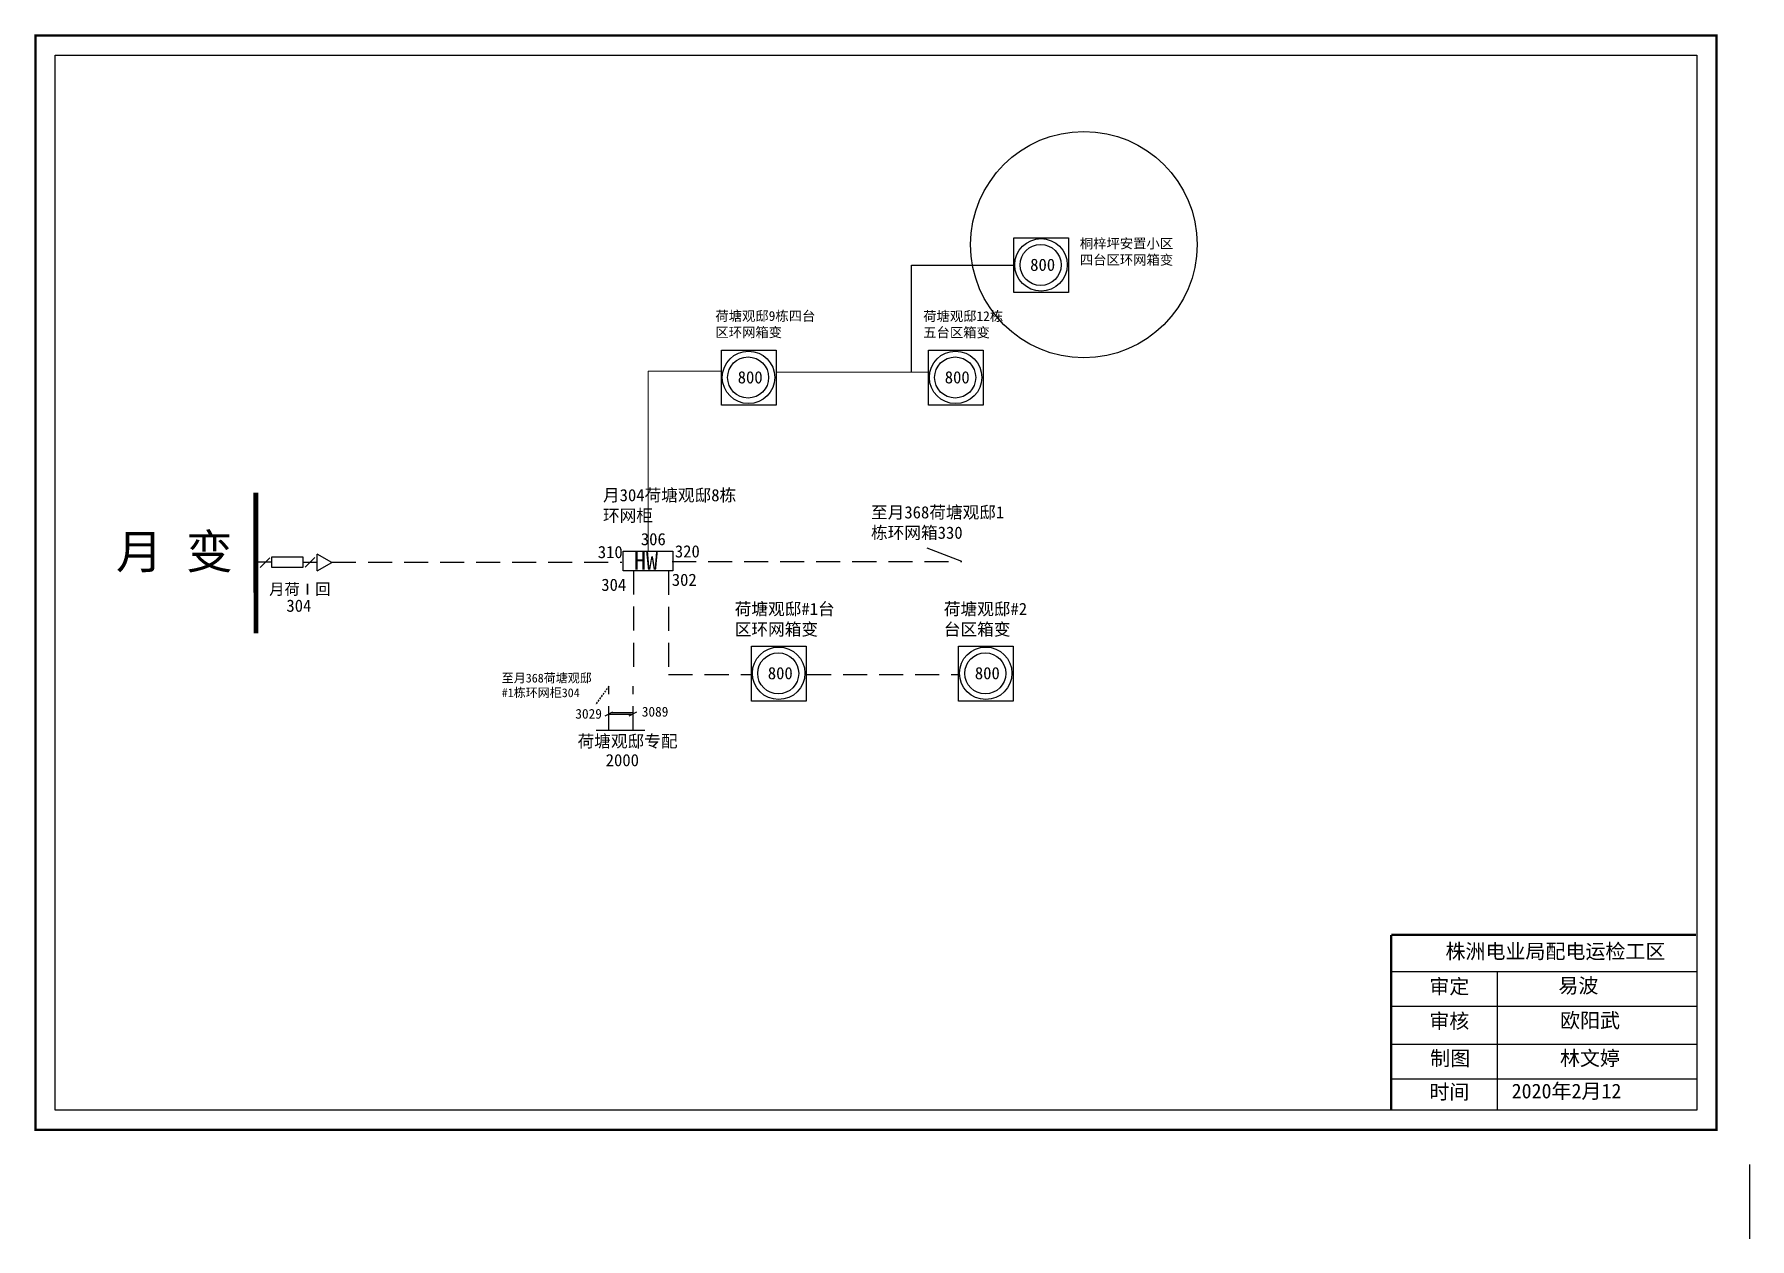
# Model space of a CAD drawing. Extents: x 2 to 353, y -20 to 227.
import ezdxf

# ---------------------------------------------------------------- set-up
doc = ezdxf.new("R2010")
doc.units = 0
doc.header["$LTSCALE"] = 0.774411
for name, pattern in [('ACAD_ISO02W100', [15, 12, -3]), ('DASHED2', [9.525, 6.35, -3.175]), ('HIDDENX2', [0.75, 0.5, -0.25])]:
    doc.linetypes.add(name, pattern=pattern)
doc.layers.get('0').update_dxf_attribs({"linetype": 'CONTINUOUS'})
doc.styles.get("Standard").update_dxf_attribs({"font": '', "height": 2.5})
doc.styles.add('字体', font='', dxfattribs={"height": 2.5})
doc.styles.add('楷体_GB2312_txtstyle_2.00_0_0', font='', dxfattribs={"height": 2})
doc.styles.add('楷体_GB2312_txtstyle_2.50_0_0', font='', dxfattribs={"height": 2.5})
doc.styles.add('楷体_GB2312_txtstyle_3.00_0_0', font='', dxfattribs={"height": 3})
doc.styles.get('Standard').set_extended_font_data('SimSun')
doc.styles.get('字体').set_extended_font_data('楷体_GB2312')
doc.styles.get('楷体_GB2312_txtstyle_2.00_0_0').set_extended_font_data('楷体_GB2312')
doc.styles.get('楷体_GB2312_txtstyle_2.50_0_0').set_extended_font_data('楷体_GB2312')
doc.styles.get('楷体_GB2312_txtstyle_3.00_0_0').set_extended_font_data('楷体_GB2312')

msp = doc.modelspace()

# ---------------------------------------------------------------- linework, layer by layer
at = {"linetype": 'Continuous'}
for p, q in [((181.75, 157.63), (181.75, 179.53)), ((181.75, 179.53), (202.53, 179.53)), ((50.4, 119.64), (48.42, 117.66)), ((59.63, 119.71), (57.66, 117.73)), ((192.03, 118.9), (184.95, 121.6)), ((279.9, 34.97), (342.27, 34.97)), ((301.55, 34.96), (301.55, 6.63)), ((279.9, 27.86), (342.27, 27.86)), ((279.9, 20.11), (342.27, 20.11)), ((279.9, 13.01), (342.27, 13.01)), ((353.25, -19.71), (353.25, -4.53))]:
    msp.add_line(p, q, dxfattribs=at)
at = {"color": 7, "linetype": 'Continuous', "lineweight": 0, "ltscale": 1.685577}
for p, q in [((127.81, 120.97), (127.81, 157.86)), ((127.81, 157.86), (142.82, 157.86)), ((153.99, 157.63), (185.18, 157.63))]:
    msp.add_line(p, q, dxfattribs=at)
at = {"color": 0, "linetype": 'Continuous'}
for p, q in [((60.13, 117), (60.13, 120.41)), ((63.1, 118.71), (60.13, 120.41)), ((60.13, 117), (63.1, 118.71))]:
    msp.add_line(p, q, dxfattribs=at)
at = {"linetype": 'ACAD_ISO02W100'}
msp.add_line((50.9, 118.73), (47.81, 118.73), dxfattribs=at)
msp.add_line((57.21, 118.72), (60.13, 118.72))
at = {"color": 0, "linetype": 'DASHED2'}
for p, q in [((63.13, 118.74), (122.42, 118.74)), ((124.86, 117.02), (124.86, 95.77)), ((132.02, 117.01), (132.02, 95.77)), ((132.73, 118.9), (192.03, 118.9)), ((132.02, 95.77), (148.85, 95.77)), ((160.35, 95.77), (191.22, 95.77))]:
    msp.add_line(p, q, dxfattribs=at)
at = {"color": 7, "linetype": 'HIDDENX2'}
msp.add_line((119.79, 93.38), (117.06, 89.61), dxfattribs=at)
at = {"color": 7, "linetype": 'DASHED2'}
for p, q in [((119.79, 84.34), (119.79, 93.38)), ((124.79, 84.35), (124.79, 93.39))]:
    msp.add_line(p, q, dxfattribs=at)
at = {"color": 7}
for p, q in [((119.04, 87.29), (120.59, 88.13)), ((120.19, 87.96), (124.86, 87.96)), ((123.94, 87.29), (125.49, 88.13)), ((117.2, 84.35), (127.15, 84.35)), ((119.74, 87.64), (124.41, 87.64))]:
    msp.add_line(p, q, dxfattribs=at)
at = {"linetype": 'Continuous', "const_width": 0.5}
msp.add_lwpolyline([(2.47, 226.53), (346.45, 226.53), (346.45, 2.56), (2.47, 2.56)], close=True, dxfattribs=at)
at = {"linetype": 'Continuous'}
msp.add_lwpolyline([(6.52, 222.48), (342.4, 222.48), (342.4, 6.61), (6.52, 6.61)], close=True, dxfattribs=at)
at = {"color": 0, "linetype": 'Continuous'}
for points in [[(202.67, 185.15), (213.86, 185.15), (213.86, 173.91), (202.67, 173.91)], [(142.82, 162.11), (154, 162.11), (154, 150.87), (142.82, 150.87)], [(185.19, 162.11), (196.37, 162.11), (196.37, 150.87), (185.19, 150.87)], [(122.74, 120.97), (132.88, 120.97), (132.88, 116.97), (122.74, 116.97)], [(148.98, 101.56), (160.16, 101.56), (160.16, 90.32), (148.98, 90.32)], [(191.35, 101.56), (202.53, 101.56), (202.53, 90.32), (191.35, 90.32)]]:
    msp.add_lwpolyline(points, close=True, dxfattribs=at)
at = {"linetype": 'Continuous'}
for points, const_width in [([(47.56, 132.98), (47.58, 104.16)], 1), ([(279.86, 42.47), (279.86, 6.74)], 0.5), ([(279.9, 42.47), (342.27, 42.47)], 0.5)]:
    msp.add_lwpolyline(points, dxfattribs=dict(at, const_width=const_width))
at = {"linetype": 'ACAD_ISO02W100'}
msp.add_lwpolyline([(57.2, 119.86), (57.2, 117.65), (50.8, 117.65), (50.8, 119.86)], close=True, dxfattribs=at)
at = {"color": 1, "linetype": 'Continuous'}
msp.add_circle((217, 183.73), 23.17, dxfattribs=at)
at = {"color": 0, "linetype": 'Continuous'}
for centre, radius in [((208.23, 179.59), 5.37), ((208.14, 179.57), 4.2), ((148.38, 156.56), 5.37), ((190.75, 156.56), 5.37), ((148.29, 156.54), 4.2), ((190.66, 156.54), 4.2), ((154.54, 96.01), 5.37), ((154.45, 95.99), 4.2), ((196.91, 96.01), 5.37), ((196.82, 95.99), 4.2)]:
    msp.add_circle(centre, radius, dxfattribs=at)

# ---------------------------------------------------------------- texts
at = {"linetype": 'Continuous', "attachment_point": 1}
for s, insert, char_height, width, style in [('{\\fSimSun|b0|i0|c134|p2;桐梓坪安置小区四台区环网箱变}', (216.17, 184.95), 2, 20.0631, '楷体_GB2312_txtstyle_2.00_0_0'), ('荷塘观邸9栋四台区环网箱变', (141.59, 170.13), 2, 21.1831, '楷体_GB2312_txtstyle_2.00_0_0'), ('荷塘观邸12栋五台区箱变', (184.12, 170.09), 2, 17.9234, '楷体_GB2312_txtstyle_2.00_0_0'), ('{\\fSimSun|b0|i0|c134|p2;月304荷塘观邸8栋环网柜}', (118.59, 133.71), 2.5, 28.1392, '字体'), ('{\\fSimSun|b0|i0|c134|p2;至月368荷塘观邸1栋环网箱330}', (173.44, 130.2), 2.5, 28.1392, '字体'), ('月 变', (18.95, 124.42), 7, 27.4955, '字体'), ('{\\fSimSun|b0|i0|c134|p2;306}', (126.34, 124.71), 2.5, 7.5419, '楷体_GB2312_txtstyle_2.50_0_0'), ('{\\fSimSun|b0|i0|c134|p2;310}', (117.53, 122.07), 2.5, 7.5419, '字体'), ('{\\fSimSun|b0|i0|c134|p2;320}', (133.3, 122.21), 2.5, 7.5419, '字体'), ('{\\fSimSun|b0|i0|c134|p2;302}', (132.67, 116.39), 2.5, 7.5419, '字体'), ('{\\fSimSun|b0|i0|c134|p2;304}', (118.24, 115.37), 2.5, 7.5419, '字体'), ('荷塘观邸#1台区环网箱变', (145.55, 110.42), 2.5, 21.1831, '字体'), ('荷塘观邸#2台区箱变', (188.34, 110.42), 2.5, 17.9234, '字体'), ('{\\fSimSun|b0|i0|c134|p2;至月}368{\\fSimSun|b0|i0|c134|p2;荷塘观邸}#1{\\fSimSun|b0|i0|c134|p2;栋环网柜304}', (97.88, 95.92), 1.8, 20.5964, '字体'), ('{\\fSimSun|b0|i0|c134|p2;荷塘观邸专配}', (113.39, 83.36), 2.5, 21.1831, '字体'), ('株洲电业局配电运检工区', (290.99, 40.61), 3, 82.0179, '字体'), ('审定', (287.69, 33.41), 3, 23.4615, '字体'), ('{\\fSimSun|b0|i0|c134|p2;易波}', (314.1, 33.59), 3, 23.4615, '字体'), ('审核', (287.69, 26.34), 3, 23.4615, '字体'), ('{\\fSimSun|b0|i0|c134|p2;欧阳武}', (314.44, 26.47), 3, 33.0539, '字体'), ('制图', (287.86, 18.72), 3, 23.4615, '字体'), ('{\\fSimSun|b0|i0|c134|p2;林文婷}', (314.42, 18.72), 3, 23.4615, '楷体_GB2312_txtstyle_3.00_0_0'), ('时间', (287.69, 11.84), 3, 23.4615, '字体'), ('2020{\\fSimSun|b0|i0|c134|p2;年}2{\\fSimSun|b0|i0|c134|p2;月12}', (304.53, 12.01), 3, 32.4078, '楷体_GB2312_txtstyle_3.00_0_0')]:
    msp.add_mtext(s, dxfattribs=dict(at, insert=insert, char_height=char_height, width=width, style=style))
at = {"color": 0, "linetype": 'Continuous', "attachment_point": 1, "style": '字体'}
for s, insert, char_height, width in [('800', (206.01, 180.86), 2.5, 7.5419), ('800', (146.16, 157.83), 2.5, 7.5419), ('800', (188.53, 157.83), 2.5, 7.5419), ('月荷Ⅰ回', (50.28, 114.38), 2.3, 13.0541), ('800', (152.32, 97.28), 2.5, 7.5419), ('800', (194.69, 97.28), 2.5, 7.5419)]:
    msp.add_mtext(s, dxfattribs=dict(at, insert=insert, char_height=char_height, width=width))
at = {"color": 0, "linetype": 'Continuous', "insert": (124.91, 120.86), "char_height": 3.6368, "attachment_point": 1, "style": '字体'}
msp.add_mtext_dynamic_manual_height_columns('{\\fSimSun|b0|i0|c134|p2;HW}', width=4.066, gutter_width=12.5, heights=[0], dxfattribs=at)
at = {"color": 0, "linetype": 'Continuous', "insert": (53.81, 111.09), "char_height": 2.5, "width": 5.6554, "attachment_point": 1}
msp.add_mtext('304', dxfattribs=at)
at = {"color": 7, "linetype": 'DASHED2', "insert": (112.93, 88.71), "char_height": 2.4, "width": 14.8084, "attachment_point": 1}
msp.add_mtext('{\\H0.8333x;3029}', dxfattribs=at)
at = {"color": 0, "attachment_point": 1}
for s, insert, char_height, width in [('{\\H0.8333x;3089}', (126.53, 89.14), 2.4, 14.8084), ('2000', (119.15, 79.48), 2.5, 54)]:
    msp.add_mtext(s, dxfattribs=dict(at, insert=insert, char_height=char_height, width=width))

doc.saveas('drawing.dxf')
